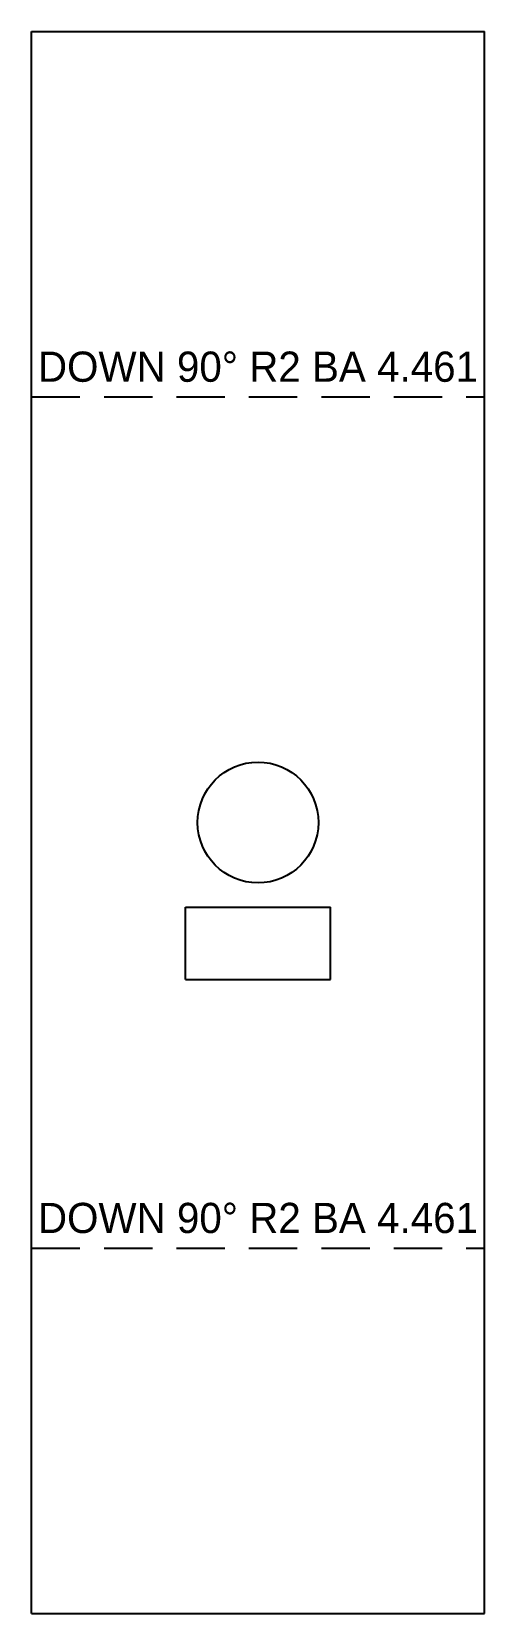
# Model space of a CAD drawing. Extents: x 0 to 38, y 0 to 131.
import ezdxf
from ezdxf.enums import TextEntityAlignment as Align

# ---------------------------------------------------------------- set-up
doc = ezdxf.new("R2010")
doc.units = 0
doc.linetypes.add('DASHED', pattern=[6, 4, -2])
for name, color, linetype in [('BEND_DOWN', 1, 'DASHED'), ('INNER', 3, 'CONTINUOUS'), ('NOTES', 2, 'CONTINUOUS'), ('OUTLINE', 7, 'CONTINUOUS')]:
    doc.layers.add(name, color=color, linetype=linetype)

msp = doc.modelspace()

# ---------------------------------------------------------------- linework, layer by layer
at = {"layer": 'BEND_DOWN'}
for p, q in [((0, 100.69), (37.5, 100.69)), ((0, 30.23), (37.5, 30.23))]:
    msp.add_line(p, q, dxfattribs=at)
at = {"layer": 'INNER'}
for p, q in [((12.75, 52.46), (12.75, 58.46)), ((12.75, 58.46), (24.75, 58.46)), ((24.75, 52.46), (24.75, 58.46)), ((12.75, 52.46), (24.75, 52.46))]:
    msp.add_line(p, q, dxfattribs=at)
msp.add_circle((18.75, 65.46), 5, dxfattribs=at)
at = {"layer": 'OUTLINE'}
for p, q in [((0, 0), (0, 130.92)), ((0, 130.92), (37.5, 130.92)), ((37.5, 0), (37.5, 130.92)), ((0, 0), (37.5, 0))]:
    msp.add_line(p, q, dxfattribs=at)

# ---------------------------------------------------------------- texts
at = {"layer": 'NOTES'}
for p in [(18.75, 103.19), (18.75, 32.73)]:
    msp.add_text('DOWN 90%%d R2 BA 4.461', height=2.5, dxfattribs=at).set_placement(p, align=Align.MIDDLE_CENTER)

doc.saveas('drawing.dxf')
